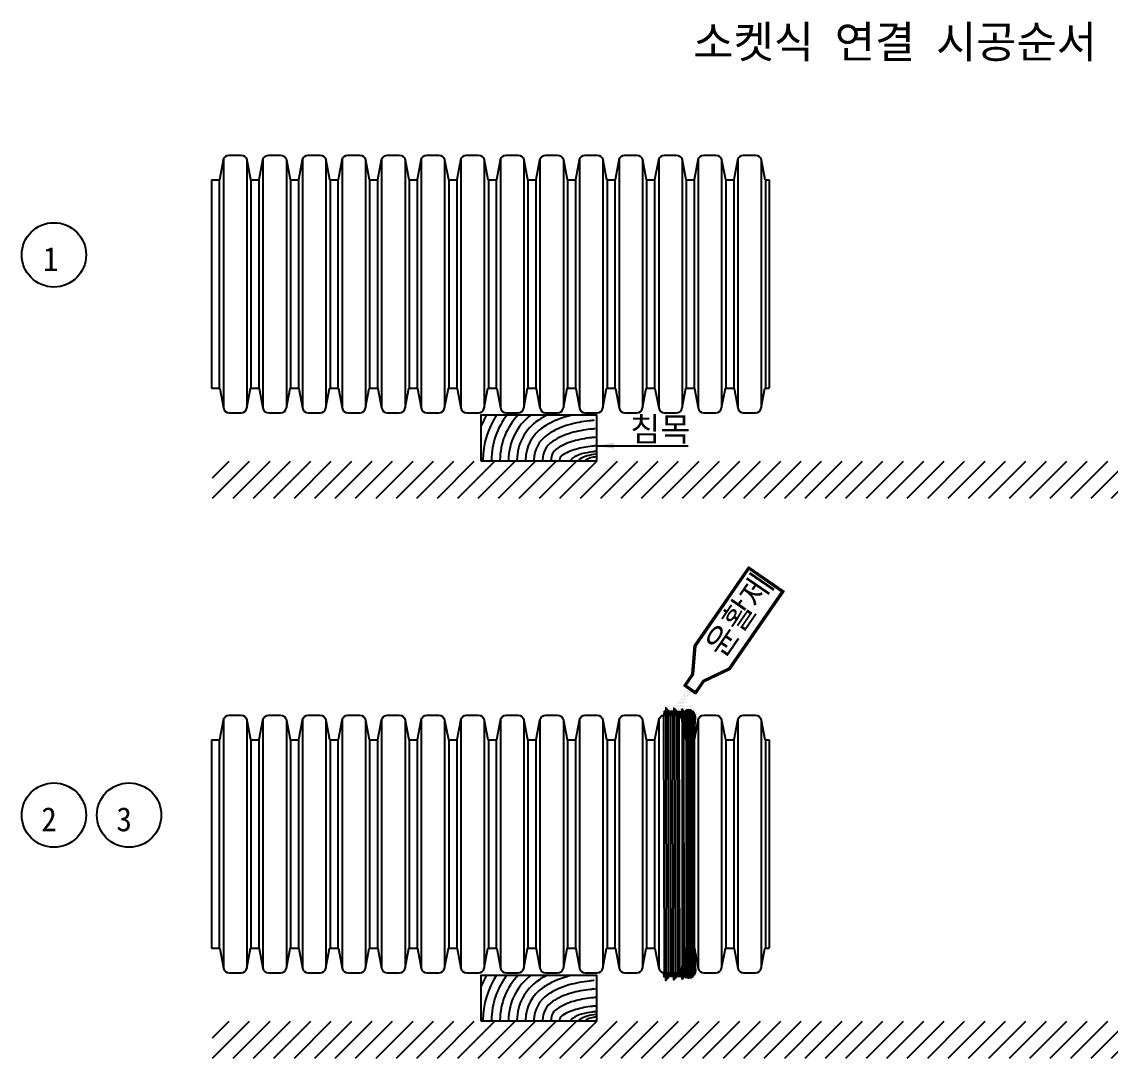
# Model space of a CAD drawing. Header units: inches. Extents: x 15 to 329, y 6 to 106.
# Drawn here: x 261.27 to 288.42, y 76.6 to 102.46 of the extents above; entities that cross this region are included whole.
import ezdxf

# ---------------------------------------------------------------- set-up
doc = ezdxf.new("R2010")
doc.units = ezdxf.units.IN
doc.header["$MEASUREMENT"] = 0
for name, color, linetype in [('ARHT', 8, 'Continuous'), ('CODN', 1, 'Continuous'), ('COMM', 7, 'Continuous'), ('TEXT', 3, 'Continuous')]:
    doc.layers.add(name, color=color, linetype=linetype)
doc.styles.add('돋움', font='DotumChe.TTF')

# ---------------------------------------------------------------- blocks, each defined once
blk = doc.blocks.new('*X5')
at = {"color": 0, "linetype": 'Continuous'}
for p, q in [((940.6, 571.55), (940.6, 572.41)), ((940.8, 571.55), (940.8, 572.41)), ((941, 571.55), (941, 573.16)), ((941.2, 571.55), (941.2, 572.93)), ((941.4, 571.55), (941.4, 572.71)), ((941.6, 571.55), (941.6, 572.48)), ((941.8, 571.55), (941.8, 572.45)), ((942, 571.55), (942, 572.44)), ((942.2, 571.55), (942.2, 572.42)), ((942.4, 571.55), (942.4, 572.41)), ((942.6, 571.55), (942.6, 572.4)), ((942.8, 571.55), (942.8, 573.03)), ((943, 571.55), (943, 572.84)), ((943.2, 571.55), (943.2, 572.65)), ((943.4, 571.55), (943.4, 572.46)), ((943.6, 571.55), (943.6, 572.39)), ((943.8, 571.54), (943.8, 572.38)), ((944, 571.47), (944, 572.37)), ((944.2, 571.33), (944.2, 572.36)), ((944.4, 571.01), (944.4, 572.34)), ((944.6, 570.14), (944.6, 572.94)), ((944.8, 569.26), (944.8, 572.62)), ((945, 568.36), (945, 572.33)), ((945.2, 567.43), (945.2, 572.4)), ((945.4, 566.5), (945.4, 572.56)), ((945.6, 565.96), (945.6, 572.66)), ((945.8, 565.96), (945.8, 572.71)), ((946, 565.96), (946, 572.73)), ((946.2, 565.96), (946.2, 572.72)), ((946.4, 565.96), (946.4, 572.67)), ((946.6, 565.96), (946.6, 572.67)), ((946.8, 565.96), (946.8, 572.56)), ((947, 565.96), (947, 572.42)), ((947.2, 566.19), (947.2, 572.23)), ((947.4, 568.23), (947.4, 571.94)), ((947.6, 570.99), (947.6, 571.28)), ((945.6, 518.79), (945.6, 565.95)), ((945.8, 518.79), (945.8, 565.95)), ((946, 518.79), (946, 565.95)), ((946.2, 518.79), (946.2, 565.95)), ((946.4, 518.79), (946.4, 565.95)), ((946.6, 518.79), (946.6, 565.95)), ((946.8, 518.79), (946.8, 565.95)), ((947, 518.79), (947, 565.95)), ((945.4, 512.18), (945.4, 518.24)), ((945.6, 512.08), (945.6, 518.79)), ((945.8, 512.03), (945.8, 518.79)), ((946, 512.01), (946, 518.79)), ((946.2, 512.02), (946.2, 518.79)), ((946.4, 512.07), (946.4, 518.79)), ((946.6, 512.08), (946.6, 518.79)), ((946.8, 512.18), (946.8, 518.79)), ((947, 512.32), (947, 518.79)), ((947.2, 512.51), (947.2, 518.55)), ((944.8, 512.12), (944.8, 515.48)), ((945, 512.41), (945, 516.38)), ((945.2, 512.34), (945.2, 517.31)), ((947.4, 512.8), (947.4, 516.51)), ((940.6, 512.33), (940.6, 513.19)), ((940.8, 512.33), (940.8, 513.19)), ((941, 511.58), (941, 513.19)), ((941.2, 511.81), (941.2, 513.19)), ((941.4, 512.03), (941.4, 513.19)), ((941.6, 512.26), (941.6, 513.19)), ((941.8, 512.29), (941.8, 513.19)), ((942, 512.3), (942, 513.19)), ((942.2, 512.32), (942.2, 513.19)), ((942.4, 512.33), (942.4, 513.19)), ((942.6, 512.34), (942.6, 513.19)), ((942.8, 511.71), (942.8, 513.19)), ((943, 511.9), (943, 513.19)), ((943.2, 512.09), (943.2, 513.19)), ((943.4, 512.28), (943.4, 513.19)), ((943.6, 512.35), (943.6, 513.19)), ((943.8, 512.36), (943.8, 513.2)), ((944, 512.37), (944, 513.27)), ((944.2, 512.39), (944.2, 513.41)), ((944.4, 512.4), (944.4, 513.73)), ((944.6, 511.81), (944.6, 514.6)), ((947.6, 513.46), (947.6, 513.75))]:
    blk.add_line(p, q, dxfattribs=at)
blk = doc.blocks.new('*X6')
at = {"color": 0, "linetype": 'Continuous'}
for p, q in [((847.96875, 530.3125), (847.96875, 530.3125)), ((848.125, 530), (848.125, 530)), ((848.4375, 530), (848.4375, 530)), ((846.5625, 527.5), (846.5625, 527.5)), ((846.71875, 527.8125), (846.71875, 527.8125)), ((846.875, 527.5), (846.875, 527.5)), ((847.03125, 527.8125), (847.03125, 527.8125)), ((847.1875, 528.125), (847.1875, 528.125)), ((847.1875, 527.5), (847.1875, 527.5)), ((847.34375, 528.4375), (847.34375, 528.4375)), ((847.34375, 527.8125), (847.34375, 527.8125)), ((847.5, 528.75), (847.5, 528.75)), ((847.5, 528.125), (847.5, 528.125)), ((847.5, 527.5), (847.5, 527.5)), ((847.65625, 529.0625), (847.65625, 529.0625)), ((847.65625, 528.4375), (847.65625, 528.4375)), ((847.65625, 527.8125), (847.65625, 527.8125)), ((847.8125, 529.375), (847.8125, 529.375)), ((847.8125, 528.75), (847.8125, 528.75)), ((847.8125, 528.125), (847.8125, 528.125)), ((847.8125, 527.5), (847.8125, 527.5)), ((847.96875, 529.6875), (847.96875, 529.6875)), ((847.96875, 529.0625), (847.96875, 529.0625)), ((847.96875, 528.4375), (847.96875, 528.4375)), ((847.96875, 527.8125), (847.96875, 527.8125)), ((848.125, 529.375), (848.125, 529.375)), ((848.125, 528.75), (848.125, 528.75)), ((848.125, 528.125), (848.125, 528.125)), ((848.28125, 529.6875), (848.28125, 529.6875)), ((848.28125, 529.0625), (848.28125, 529.0625)), ((848.28125, 528.4375), (848.28125, 528.4375)), ((848.4375, 529.375), (848.4375, 529.375)), ((848.4375, 528.75), (848.4375, 528.75)), ((848.59375, 529.6875), (848.59375, 529.6875)), ((848.59375, 529.0625), (848.59375, 529.0625)), ((848.75, 529.375), (848.75, 529.375)), ((848.75, 528.75), (848.75, 528.75)), ((848.90625, 529.6875), (848.90625, 529.6875)), ((848.90625, 529.0625), (848.90625, 529.0625)), ((849.0625, 529.375), (849.0625, 529.375)), ((849.375, 529.375), (849.375, 529.375)), ((842.96875, 525.9375), (842.96875, 525.9375)), ((843.125, 526.25), (843.125, 526.25)), ((843.125, 525.625), (843.125, 525.625)), ((843.28125, 526.5625), (843.28125, 526.5625)), ((843.4375, 526.25), (843.4375, 526.25)), ((843.59375, 526.5625), (843.59375, 526.5625)), ((843.75, 526.25), (843.75, 526.25)), ((843.90625, 526.5625), (843.90625, 526.5625)), ((843.90625, 525.9375), (843.90625, 525.9375)), ((844.0625, 526.25), (844.0625, 526.25)), ((844.0625, 525.625), (844.0625, 525.625)), ((844.21875, 525.9375), (844.21875, 525.9375)), ((844.375, 526.25), (844.375, 526.25)), ((844.375, 525.625), (844.375, 525.625)), ((844.53125, 525.9375), (844.53125, 525.9375)), ((844.6875, 526.25), (844.6875, 526.25)), ((844.6875, 525.625), (844.6875, 525.625)), ((844.84375, 525.9375), (844.84375, 525.9375)), ((845, 526.25), (845, 526.25)), ((845, 525.625), (845, 525.625)), ((845.15625, 525.9375), (845.15625, 525.9375)), ((845.3125, 526.25), (845.3125, 526.25)), ((845.46875, 525.9375), (845.46875, 525.9375)), ((845.625, 526.25), (845.625, 526.25)), ((845.625, 525.625), (845.625, 525.625)), ((845.78125, 526.5625), (845.78125, 526.5625)), ((845.78125, 525.9375), (845.78125, 525.9375)), ((845.9375, 526.875), (845.9375, 526.875)), ((845.9375, 526.25), (845.9375, 526.25)), ((845.9375, 525.625), (845.9375, 525.625)), ((846.09375, 526.5625), (846.09375, 526.5625)), ((846.09375, 525.9375), (846.09375, 525.9375)), ((846.09375, 525.3125), (846.09375, 525.3125)), ((846.25, 526.875), (846.25, 526.875)), ((846.25, 526.25), (846.25, 526.25)), ((846.25, 525.625), (846.25, 525.625)), ((846.40625, 527.1875), (846.40625, 527.1875)), ((846.40625, 526.5625), (846.40625, 526.5625)), ((846.40625, 525.9375), (846.40625, 525.9375)), ((846.40625, 525.3125), (846.40625, 525.3125)), ((846.5625, 526.875), (846.5625, 526.875)), ((846.5625, 526.25), (846.5625, 526.25)), ((846.5625, 525.625), (846.5625, 525.625)), ((846.71875, 527.1875), (846.71875, 527.1875)), ((846.71875, 526.5625), (846.71875, 526.5625)), ((846.71875, 525.9375), (846.71875, 525.9375)), ((846.71875, 525.3125), (846.71875, 525.3125)), ((846.875, 526.875), (846.875, 526.875)), ((846.875, 526.25), (846.875, 526.25)), ((846.875, 525.625), (846.875, 525.625)), ((847.03125, 527.1875), (847.03125, 527.1875)), ((847.03125, 526.5625), (847.03125, 526.5625)), ((847.03125, 525.9375), (847.03125, 525.9375)), ((847.03125, 525.3125), (847.03125, 525.3125)), ((847.1875, 526.875), (847.1875, 526.875)), ((847.1875, 526.25), (847.1875, 526.25)), ((847.34375, 527.1875), (847.34375, 527.1875)), ((847.34375, 526.5625), (847.34375, 526.5625)), ((847.34375, 525.9375), (847.34375, 525.9375)), ((847.5, 526.875), (847.5, 526.875)), ((847.5, 526.25), (847.5, 526.25)), ((847.5, 525.625), (847.5, 525.625)), ((847.65625, 527.1875), (847.65625, 527.1875)), ((847.65625, 525.9375), (847.65625, 525.9375)), ((847.8125, 526.25), (847.8125, 526.25)), ((847.8125, 525.625), (847.8125, 525.625)), ((847.96875, 525.9375), (847.96875, 525.9375)), ((848.125, 526.25), (848.125, 526.25)), ((848.125, 525.625), (848.125, 525.625)), ((848.28125, 525.9375), (848.28125, 525.9375)), ((848.4375, 526.25), (848.4375, 526.25)), ((848.4375, 525.625), (848.4375, 525.625)), ((848.59375, 525.9375), (848.59375, 525.9375)), ((848.75, 526.25), (848.75, 526.25)), ((848.75, 525.625), (848.75, 525.625)), ((848.90625, 525.9375), (848.90625, 525.9375)), ((849.0625, 526.25), (849.0625, 526.25)), ((849.0625, 525.625), (849.0625, 525.625)), ((849.21875, 525.9375), (849.21875, 525.9375)), ((849.375, 525.625), (849.375, 525.625)), ((849.53125, 525.9375), (849.53125, 525.9375)), ((849.6875, 525.625), (849.6875, 525.625)), ((849.84375, 525.3125), (849.84375, 525.3125)), ((850, 525.625), (850, 525.625)), ((850, 525), (850, 525)), ((850.15625, 525.3125), (850.15625, 525.3125)), ((850.3125, 525), (850.3125, 525)), ((850.15625, 524.6875), (850.15625, 524.6875)), ((850.3125, 524.375), (850.3125, 524.375)), ((850.46875, 524.6875), (850.46875, 524.6875)), ((850.46875, 524.0625), (850.46875, 524.0625)), ((850.625, 524.375), (850.625, 524.375)), ((850.625, 523.75), (850.625, 523.75)), ((850.78125, 524.6875), (850.78125, 524.6875)), ((850.78125, 524.0625), (850.78125, 524.0625))]:
    blk.add_line(p, q, dxfattribs=at)

msp = doc.modelspace()

# ---------------------------------------------------------------- hatches: boundary and pattern name
at = {"layer": 'ARHT', "linetype": 'Continuous'}
h = msp.add_hatch(dxfattribs=at)
h.set_pattern_fill('ANSI31', color=256, scale=2.882788, style=0)
h.set_pattern_definition([(45, (16.45747, 51.47026), (-0.25480487, 0.25480487), [])])
h.paths.add_polyline_path([(266.029, 90.576), (308.083, 90.576), (308.083, 91.498), (266.028, 91.498)])
h = msp.add_hatch(dxfattribs=at)
h.set_pattern_fill('ANSI31', color=256, scale=2.882788, style=0)
h.set_pattern_definition([(45, (16.45747, 37.4933), (-0.25480487, 0.25480487), [])])
h.paths.add_polyline_path([(266.029, 76.599), (308.083, 76.599), (308.083, 77.521), (266.028, 77.521)])

# ---------------------------------------------------------------- linework, layer by layer
for p, q in [((266.3, 99.015), (266.3, 92.824)), ((266.885, 99.015), (266.885, 92.824)), ((267.287, 99.015), (267.287, 92.824)), ((267.872, 99.015), (267.872, 92.824)), ((268.274, 99.015), (268.274, 92.824)), ((268.859, 99.015), (268.859, 92.824)), ((269.261, 99.015), (269.261, 92.824)), ((269.846, 99.015), (269.846, 92.824)), ((270.248, 99.015), (270.248, 92.824)), ((270.833, 99.015), (270.833, 92.824)), ((271.235, 99.015), (271.235, 92.824)), ((271.82, 99.015), (271.82, 92.824)), ((272.223, 99.015), (272.223, 92.824)), ((272.807, 99.015), (272.807, 92.824)), ((273.21, 99.015), (273.21, 92.824)), ((273.794, 99.015), (273.794, 92.824)), ((274.197, 99.015), (274.197, 92.824)), ((274.781, 99.015), (274.781, 92.824)), ((275.184, 99.015), (275.184, 92.824)), ((275.768, 99.015), (275.768, 92.824)), ((276.171, 99.015), (276.171, 92.824)), ((276.755, 99.015), (276.755, 92.824)), ((277.158, 99.015), (277.158, 92.824)), ((277.742, 99.015), (277.742, 92.824)), ((278.145, 99.015), (278.145, 92.824)), ((278.729, 99.015), (278.729, 92.824)), ((279.132, 99.015), (279.132, 92.824)), ((279.716, 99.015), (279.716, 92.824)), ((266.001, 98.517), (266.001, 93.321)), ((266.198, 98.517), (266.198, 93.321)), ((266.988, 98.517), (266.988, 93.321)), ((267.185, 98.517), (267.185, 93.321)), ((267.975, 98.517), (267.975, 93.321)), ((268.172, 98.517), (268.172, 93.321)), ((268.962, 98.517), (268.962, 93.321)), ((269.159, 98.517), (269.159, 93.321)), ((269.949, 98.517), (269.949, 93.321)), ((270.146, 98.517), (270.146, 93.321)), ((270.936, 98.517), (270.936, 93.321)), ((271.133, 98.517), (271.133, 93.321)), ((271.923, 98.517), (271.923, 93.321)), ((272.12, 98.517), (272.12, 93.321)), ((272.91, 98.517), (272.91, 93.321)), ((273.107, 98.517), (273.107, 93.321)), ((273.897, 98.517), (273.897, 93.321)), ((274.094, 98.517), (274.094, 93.321)), ((274.884, 98.517), (274.884, 93.321)), ((275.081, 98.517), (275.081, 93.321)), ((275.871, 98.517), (275.871, 93.321)), ((276.068, 98.517), (276.068, 93.321)), ((276.858, 98.517), (276.858, 93.321)), ((277.055, 98.517), (277.055, 93.321)), ((277.845, 98.517), (277.845, 93.321)), ((278.042, 98.517), (278.042, 93.321)), ((278.832, 98.517), (278.832, 93.321)), ((279.029, 98.517), (279.029, 93.321)), ((279.819, 98.517), (279.819, 93.321)), ((279.917, 98.517), (279.917, 93.321)), ((266.3, 85.038), (266.3, 78.847)), ((266.885, 85.038), (266.885, 78.847)), ((267.287, 85.038), (267.287, 78.847)), ((267.872, 85.038), (267.872, 78.847)), ((268.274, 85.038), (268.274, 78.847)), ((268.859, 85.038), (268.859, 78.847)), ((269.261, 85.038), (269.261, 78.847)), ((269.846, 85.038), (269.846, 78.847)), ((270.248, 85.038), (270.248, 78.847)), ((270.833, 85.038), (270.833, 78.847)), ((271.235, 85.038), (271.235, 78.847)), ((271.82, 85.038), (271.82, 78.847)), ((272.223, 85.038), (272.223, 78.847)), ((272.807, 85.038), (272.807, 78.847)), ((273.21, 85.038), (273.21, 78.847)), ((273.794, 85.038), (273.794, 78.847)), ((274.197, 85.038), (274.197, 78.847)), ((274.781, 85.038), (274.781, 78.847)), ((275.184, 85.038), (275.184, 78.847)), ((275.768, 85.038), (275.768, 78.847)), ((276.171, 85.038), (276.171, 78.847)), ((276.755, 85.038), (276.755, 78.847)), ((277.158, 85.038), (277.158, 78.847)), ((277.742, 85.038), (277.742, 78.847)), ((278.145, 85.038), (278.145, 78.847)), ((278.729, 85.038), (278.729, 78.847)), ((279.132, 85.038), (279.132, 78.847)), ((279.716, 85.038), (279.716, 78.847)), ((266.001, 84.541), (266.001, 79.344)), ((266.198, 84.541), (266.198, 79.344)), ((266.988, 84.541), (266.988, 79.344)), ((267.185, 84.541), (267.185, 79.344)), ((267.975, 84.541), (267.975, 79.344)), ((268.172, 84.541), (268.172, 79.344)), ((268.962, 84.541), (268.962, 79.344)), ((269.159, 84.541), (269.159, 79.344)), ((269.949, 84.541), (269.949, 79.344)), ((270.146, 84.541), (270.146, 79.344)), ((270.936, 84.541), (270.936, 79.344)), ((271.133, 84.541), (271.133, 79.344)), ((271.923, 84.541), (271.923, 79.344)), ((272.12, 84.541), (272.12, 79.344)), ((272.91, 84.541), (272.91, 79.344)), ((273.107, 84.541), (273.107, 79.344)), ((273.897, 84.541), (273.897, 79.344)), ((274.094, 84.541), (274.094, 79.344)), ((274.884, 84.541), (274.884, 79.344)), ((275.081, 84.541), (275.081, 79.344)), ((275.871, 84.541), (275.871, 79.344)), ((276.068, 84.541), (276.068, 79.344)), ((276.858, 84.541), (276.858, 79.344)), ((277.055, 84.541), (277.055, 79.344)), ((277.845, 84.541), (277.845, 79.344)), ((278.042, 84.541), (278.042, 79.344)), ((278.832, 84.541), (278.832, 79.344)), ((279.029, 84.541), (279.029, 79.344)), ((279.819, 84.541), (279.819, 79.344)), ((279.917, 84.541), (279.917, 79.344))]:
    msp.add_line(p, q, dxfattribs=at)
for points in [[(272.866, 92.65, 0.033979), (272.731, 92.375, 0.04549)], [(273.115, 92.65, 0.14718), (272.776, 91.523, 0.002965), (272.776, 91.498, 0.04549)], [(273.376, 92.65, 0.167364), (272.988, 91.523, 0.003309), (272.988, 91.498, 0.04549)], [(273.657, 92.65, 0.195012), (273.2, 91.523, 0.003743), (273.2, 91.498, 0.04549)], [(273.977, 92.65, 0.236693), (273.412, 91.523, 0.004307), (273.413, 91.498, 0.04549)], [(274.385, 92.65, 0.02903), (274.158, 92.518, 0.251341), (273.624, 91.523, 0.005072), (273.625, 91.498, 0.04549)], [(275.027, 92.65, 0.011856), (274.864, 92.609, 0.07957), (274.276, 92.341, 0.251341), (273.836, 91.523, 0.006167), (273.837, 91.498, 0.04549)], [(275.552, 92.515, 0.005567), (275.426, 92.502, 0.038736), (274.921, 92.405, 0.07957), (274.393, 92.164, 0.251341), (274.048, 91.523, 0.007866), (274.049, 91.498, 0.04549)], [(275.571, 92.304, 0.005567), (275.45, 92.291, 0.038736), (274.977, 92.2, 0.07957), (274.51, 91.988, 0.251341), (274.261, 91.523, 0.010856), (274.261, 91.498, 0.04549)], [(275.59, 92.093, 0.005567), (275.474, 92.081, 0.038736), (275.033, 91.996, 0.07957), (274.627, 91.811, 0.251341), (274.473, 91.523, 0.017519), (274.473, 91.498, 0.04549)], [(275.61, 91.882, 0.005567), (275.498, 91.87, 0.038736), (275.089, 91.791, 0.07957), (274.745, 91.634, 0.251341), (274.685, 91.523, 0.04549), (274.687, 91.498, 0.07957)], [(275.61, 91.738, 0.007522), (275.509, 91.728, 0.038736), (275.237, 91.675, 0.07957), (275.007, 91.571, 0.24465), (274.967, 91.498, 0.251341)], [(275.61, 91.67, 0.001556), (275.593, 91.668, 0.038736), (275.375, 91.626, 0.07957), (275.191, 91.543, 0.194629), (275.161, 91.498, 0.251341)], [(275.61, 91.606, 0.002242), (275.595, 91.604, 0.038736), (275.458, 91.578, 0.07957), (275.343, 91.525, 0.191113), (275.325, 91.498, 0.251341)], [(272.866, 78.673, 0.033979), (272.731, 78.398, 0.04549)], [(273.115, 78.673, 0.14718), (272.776, 77.546, 0.002965), (272.776, 77.521, 0.04549)], [(273.376, 78.673, 0.167364), (272.988, 77.546, 0.003309), (272.988, 77.521, 0.04549)], [(273.657, 78.673, 0.195012), (273.2, 77.546, 0.003743), (273.2, 77.521, 0.04549)], [(273.977, 78.673, 0.236693), (273.412, 77.546, 0.004307), (273.413, 77.521, 0.04549)], [(274.385, 78.673, 0.02903), (274.158, 78.541, 0.251341), (273.624, 77.546, 0.005072), (273.625, 77.521, 0.04549)], [(275.027, 78.673, 0.011856), (274.864, 78.632, 0.07957), (274.276, 78.364, 0.251341), (273.836, 77.546, 0.006167), (273.837, 77.521, 0.04549)], [(275.552, 78.538, 0.005567), (275.426, 78.525, 0.038736), (274.921, 78.428, 0.07957), (274.393, 78.187, 0.251341), (274.048, 77.546, 0.007866), (274.049, 77.521, 0.04549)], [(275.571, 78.327, 0.005567), (275.45, 78.315, 0.038736), (274.977, 78.223, 0.07957), (274.51, 78.011, 0.251341), (274.261, 77.546, 0.010856), (274.261, 77.521, 0.04549)], [(275.59, 78.116, 0.005567), (275.474, 78.104, 0.038736), (275.033, 78.019, 0.07957), (274.627, 77.834, 0.251341), (274.473, 77.546, 0.017519), (274.473, 77.521, 0.04549)], [(275.61, 77.905, 0.005567), (275.498, 77.893, 0.038736), (275.089, 77.814, 0.07957), (274.745, 77.657, 0.251341), (274.685, 77.546, 0.04549), (274.687, 77.521, 0.07957)], [(275.61, 77.761, 0.007522), (275.509, 77.751, 0.038736), (275.237, 77.698, 0.07957), (275.007, 77.594, 0.24465), (274.967, 77.521, 0.251341)], [(275.61, 77.693, 0.001556), (275.593, 77.691, 0.038736), (275.375, 77.649, 0.07957), (275.191, 77.566, 0.194629), (275.161, 77.521, 0.251341)], [(275.61, 77.629, 0.002242), (275.595, 77.627, 0.038736), (275.458, 77.601, 0.07957), (275.343, 77.548, 0.191113), (275.325, 77.521, 0.251341)]]:
    msp.add_lwpolyline(points, format="xyb", dxfattribs=at)
for points in [[(277.302, 78.727), (277.288, 85.157)], [(277.357, 78.727), (277.343, 85.157)], [(277.412, 78.728), (277.398, 85.157)], [(277.467, 78.728), (277.453, 85.158)], [(277.467, 78.728), (277.453, 85.158)], [(277.522, 78.728), (277.508, 85.158)], [(277.577, 78.728), (277.563, 85.158)], [(277.632, 78.728), (277.618, 85.158)], [(277.687, 78.743), (277.673, 85.158)], [(277.796, 79.124), (277.784, 84.819)]]:
    msp.add_lwpolyline(points, dxfattribs=at)
at = {"layer": 'CODN', "linetype": 'Continuous'}
msp.add_line((275.61, 91.88), (277.896, 91.88), dxfattribs=at)
at = {"layer": 'CODN'}
for centre in [(262.074, 96.643), (262.074, 82.666), (263.948, 82.666)]:
    msp.add_circle(centre, 0.803, dxfattribs=at)
at = {"layer": 'CODN', "linetype": 'Continuous'}
msp.add_solid([(276.042, 91.808), (276.042, 91.952), (275.61, 91.88)], dxfattribs=at)
at = {"layer": 'COMM'}
for points in [[(266.001, 98.517), (266.099, 98.517), (266.198, 98.517, 0.360911), (266.209, 98.527), (266.3, 99.015, -0.360911), (266.444, 99.134), (266.741, 99.134, -0.360911), (266.885, 99.015), (266.976, 98.527, 0.360911), (266.988, 98.517), (267.086, 98.517), (267.185, 98.517, 0.360911), (267.196, 98.527), (267.287, 99.015, -0.360911), (267.431, 99.134), (267.728, 99.134, -0.360911), (267.872, 99.015), (267.963, 98.527, 0.360911), (267.975, 98.517), (268.073, 98.517), (268.172, 98.517, 0.360911), (268.183, 98.527), (268.274, 99.015, -0.360911), (268.418, 99.134), (268.715, 99.134, -0.360911), (268.859, 99.015), (268.951, 98.527, 0.360911), (268.962, 98.517), (269.06, 98.517), (269.159, 98.517, 0.360911), (269.17, 98.527), (269.261, 99.015, -0.360911), (269.405, 99.134), (269.702, 99.134, -0.360911), (269.846, 99.015), (269.938, 98.527, 0.360911), (269.949, 98.517), (270.047, 98.517), (270.146, 98.517, 0.360911), (270.157, 98.527), (270.248, 99.015, -0.360911), (270.392, 99.134), (270.689, 99.134, -0.360911), (270.833, 99.015), (270.925, 98.527, 0.360911), (270.936, 98.517), (271.034, 98.517), (271.133, 98.517, 0.360911), (271.144, 98.527), (271.235, 99.015, -0.360911), (271.379, 99.134), (271.676, 99.134, -0.360911), (271.82, 99.015), (271.912, 98.527, 0.360911), (271.923, 98.517), (272.021, 98.517), (272.12, 98.517, 0.360911), (272.131, 98.527), (272.223, 99.015, -0.360911), (272.367, 99.134), (272.663, 99.134, -0.360911), (272.807, 99.015), (272.899, 98.527, 0.360911), (272.91, 98.517), (273.008, 98.517), (273.107, 98.517, 0.360911), (273.118, 98.527), (273.21, 99.015, -0.360911), (273.354, 99.134), (273.65, 99.134, -0.360911), (273.794, 99.015), (273.886, 98.527, 0.360911), (273.897, 98.517), (273.995, 98.517), (274.094, 98.517, 0.360911), (274.105, 98.527), (274.197, 99.015, -0.360911), (274.341, 99.134), (274.637, 99.134, -0.360911), (274.781, 99.015), (274.873, 98.527, 0.360911), (274.884, 98.517), (274.982, 98.517), (275.081, 98.517, 0.360911), (275.092, 98.527), (275.184, 99.015, -0.360911), (275.328, 99.134), (275.624, 99.134, -0.360911), (275.768, 99.015), (275.86, 98.527, 0.360911), (275.871, 98.517), (275.969, 98.517), (276.068, 98.517, 0.360911), (276.079, 98.527), (276.171, 99.015, -0.360911), (276.315, 99.134), (276.611, 99.134, -0.360911), (276.755, 99.015), (276.847, 98.527, 0.360911), (276.858, 98.517), (276.956, 98.517), (277.055, 98.517, 0.360911), (277.066, 98.527), (277.158, 99.015, -0.360911), (277.302, 99.134), (277.598, 99.134, -0.360911), (277.742, 99.015), (277.834, 98.527, 0.360911), (277.845, 98.517), (277.943, 98.517), (278.042, 98.517, 0.360911), (278.053, 98.527), (278.145, 99.015, -0.360911), (278.289, 99.134), (278.585, 99.134, -0.360911), (278.729, 99.015), (278.821, 98.527, 0.360911), (278.832, 98.517), (278.93, 98.517), (279.029, 98.517, 0.360911), (279.04, 98.527), (279.132, 99.015, -0.360911), (279.276, 99.134), (279.572, 99.134, -0.360911), (279.716, 99.015), (279.808, 98.527, 0.360911), (279.819, 98.517), (279.917, 98.517)], [(266.001, 93.321), (266.099, 93.321), (266.198, 93.321, -0.360911), (266.209, 93.312), (266.3, 92.824, 0.360911), (266.444, 92.704), (266.741, 92.704, 0.360911), (266.885, 92.824), (266.976, 93.312, -0.360911), (266.988, 93.321), (267.086, 93.321), (267.185, 93.321, -0.360911), (267.196, 93.312), (267.287, 92.824, 0.360911), (267.431, 92.704), (267.728, 92.704, 0.360911), (267.872, 92.824), (267.963, 93.312, -0.360911), (267.975, 93.321), (268.073, 93.321), (268.172, 93.321, -0.360911), (268.183, 93.312), (268.274, 92.824, 0.360911), (268.418, 92.704), (268.715, 92.704, 0.360911), (268.859, 92.824), (268.951, 93.312, -0.360911), (268.962, 93.321), (269.06, 93.321), (269.159, 93.321, -0.360911), (269.17, 93.312), (269.261, 92.824, 0.360911), (269.405, 92.704), (269.702, 92.704, 0.360911), (269.846, 92.824), (269.938, 93.312, -0.360911), (269.949, 93.321), (270.047, 93.321), (270.146, 93.321, -0.360911), (270.157, 93.312), (270.248, 92.824, 0.360911), (270.392, 92.704), (270.689, 92.704, 0.360911), (270.833, 92.824), (270.925, 93.312, -0.360911), (270.936, 93.321), (271.034, 93.321), (271.133, 93.321, -0.360911), (271.144, 93.312), (271.235, 92.824, 0.360911), (271.379, 92.704), (271.676, 92.704, 0.360911), (271.82, 92.824), (271.912, 93.312, -0.360911), (271.923, 93.321), (272.021, 93.321), (272.12, 93.321, -0.360911), (272.131, 93.312), (272.223, 92.824, 0.360911), (272.367, 92.704), (272.663, 92.704, 0.360911), (272.807, 92.824), (272.899, 93.312, -0.360911), (272.91, 93.321), (273.008, 93.321), (273.107, 93.321, -0.360911), (273.118, 93.312), (273.21, 92.824, 0.360911), (273.354, 92.704), (273.65, 92.704, 0.360911), (273.794, 92.824), (273.886, 93.312, -0.360911), (273.897, 93.321), (273.995, 93.321), (274.094, 93.321, -0.360911), (274.105, 93.312), (274.197, 92.824, 0.360911), (274.341, 92.704), (274.637, 92.704, 0.360911), (274.781, 92.824), (274.873, 93.312, -0.360911), (274.884, 93.321), (274.982, 93.321), (275.081, 93.321, -0.360911), (275.092, 93.312), (275.184, 92.824, 0.360911), (275.328, 92.704), (275.624, 92.704, 0.360911), (275.768, 92.824), (275.86, 93.312, -0.360911), (275.871, 93.321), (275.969, 93.321), (276.068, 93.321, -0.360911), (276.079, 93.312), (276.171, 92.824, 0.360911), (276.315, 92.704), (276.611, 92.704, 0.360911), (276.755, 92.824), (276.847, 93.312, -0.360911), (276.858, 93.321), (276.956, 93.321), (277.055, 93.321, -0.360911), (277.066, 93.312), (277.158, 92.824, 0.360911), (277.302, 92.704), (277.598, 92.704, 0.360911), (277.742, 92.824), (277.834, 93.312, -0.360911), (277.845, 93.321), (277.943, 93.321), (278.042, 93.321, -0.360911), (278.053, 93.312), (278.145, 92.824, 0.360911), (278.289, 92.704), (278.585, 92.704, 0.360911), (278.729, 92.824), (278.821, 93.312, -0.360911), (278.832, 93.321), (278.93, 93.321), (279.029, 93.321, -0.360911), (279.04, 93.312), (279.132, 92.824, 0.360911), (279.276, 92.704), (279.572, 92.704, 0.360911), (279.716, 92.824), (279.808, 93.312, -0.360911), (279.819, 93.321), (279.917, 93.321)], [(277.615, 85.157), (277.63, 85.156, -0.388398), (277.724, 85.087), (277.778, 84.847), (277.842, 84.55, 0.360911), (277.853, 84.54), (278.016, 84.54), (278.028, 84.55), (278.06, 84.878), (278.074, 85.102, 0.314516), (277.963, 85.28), (277.941, 85.28, 0.311097), (277.802, 85.243), (277.785, 85.243), (277.741, 85.312), (277.74, 85.243), (277.618, 85.25), (277.534, 85.331), (277.536, 85.25), (277.415, 85.257), (277.339, 85.343), (277.336, 85.252), (277.291, 85.252), (277.288, 85.157), (277.615, 85.157, -0.026296), (277.63, 85.156)], [(266.001, 84.541), (266.099, 84.541), (266.198, 84.541, 0.360911), (266.209, 84.55), (266.3, 85.038, -0.360911), (266.444, 85.157), (266.741, 85.157, -0.360911), (266.885, 85.038), (266.976, 84.55, 0.360911), (266.988, 84.541), (267.086, 84.541), (267.185, 84.541, 0.360911), (267.196, 84.55), (267.287, 85.038, -0.360911), (267.431, 85.157), (267.728, 85.157, -0.360911), (267.872, 85.038), (267.963, 84.55, 0.360911), (267.975, 84.541), (268.073, 84.541), (268.172, 84.541, 0.360911), (268.183, 84.55), (268.274, 85.038, -0.360911), (268.418, 85.157), (268.715, 85.157, -0.360911), (268.859, 85.038), (268.951, 84.55, 0.360911), (268.962, 84.541), (269.06, 84.541), (269.159, 84.541, 0.360911), (269.17, 84.55), (269.261, 85.038, -0.360911), (269.405, 85.157), (269.702, 85.157, -0.360911), (269.846, 85.038), (269.938, 84.55, 0.360911), (269.949, 84.541), (270.047, 84.541), (270.146, 84.541, 0.360911), (270.157, 84.55), (270.248, 85.038, -0.360911), (270.392, 85.157), (270.689, 85.157, -0.360911), (270.833, 85.038), (270.925, 84.55, 0.360911), (270.936, 84.541), (271.034, 84.541), (271.133, 84.541, 0.360911), (271.144, 84.55), (271.235, 85.038, -0.360911), (271.379, 85.157), (271.676, 85.157, -0.360911), (271.82, 85.038), (271.912, 84.55, 0.360911), (271.923, 84.541), (272.021, 84.541), (272.12, 84.541, 0.360911), (272.131, 84.55), (272.223, 85.038, -0.360911), (272.367, 85.157), (272.663, 85.157, -0.360911), (272.807, 85.038), (272.899, 84.55, 0.360911), (272.91, 84.541), (273.008, 84.541), (273.107, 84.541, 0.360911), (273.118, 84.55), (273.21, 85.038, -0.360911), (273.354, 85.157), (273.65, 85.157, -0.360911), (273.794, 85.038), (273.886, 84.55, 0.360911), (273.897, 84.541), (273.995, 84.541), (274.094, 84.541, 0.360911), (274.105, 84.55), (274.197, 85.038, -0.360911), (274.341, 85.157), (274.637, 85.157, -0.360911), (274.781, 85.038), (274.873, 84.55, 0.360911), (274.884, 84.541), (274.982, 84.541), (275.081, 84.541, 0.360911), (275.092, 84.55), (275.184, 85.038, -0.360911), (275.328, 85.157), (275.624, 85.157, -0.360911), (275.768, 85.038), (275.86, 84.55, 0.360911), (275.871, 84.541), (275.969, 84.541), (276.068, 84.541, 0.360911), (276.079, 84.55), (276.171, 85.038, -0.360911), (276.315, 85.157), (276.611, 85.157, -0.360911), (276.755, 85.038), (276.847, 84.55, 0.360911), (276.858, 84.541), (276.956, 84.541), (277.055, 84.541, 0.360911), (277.066, 84.55), (277.158, 85.038, -0.360911), (277.302, 85.157), (277.598, 85.157, -0.360911), (277.742, 85.038), (277.834, 84.55, 0.360911), (277.845, 84.541), (277.943, 84.541), (278.042, 84.541, 0.360911), (278.053, 84.55), (278.145, 85.038, -0.360911), (278.289, 85.157), (278.585, 85.157, -0.360911), (278.729, 85.038), (278.821, 84.55, 0.360911), (278.832, 84.541), (278.93, 84.541), (279.029, 84.541, 0.360911), (279.04, 84.55), (279.132, 85.038, -0.360911), (279.276, 85.157), (279.572, 85.157, -0.360911), (279.716, 85.038), (279.808, 84.55, 0.360911), (279.819, 84.541), (279.917, 84.541)], [(266.001, 79.344), (266.099, 79.344), (266.198, 79.344, -0.360911), (266.209, 79.335), (266.3, 78.847, 0.360911), (266.444, 78.727), (266.741, 78.727, 0.360911), (266.885, 78.847), (266.976, 79.335, -0.360911), (266.988, 79.344), (267.086, 79.344), (267.185, 79.344, -0.360911), (267.196, 79.335), (267.287, 78.847, 0.360911), (267.431, 78.727), (267.728, 78.727, 0.360911), (267.872, 78.847), (267.963, 79.335, -0.360911), (267.975, 79.344), (268.073, 79.344), (268.172, 79.344, -0.360911), (268.183, 79.335), (268.274, 78.847, 0.360911), (268.418, 78.727), (268.715, 78.727, 0.360911), (268.859, 78.847), (268.951, 79.335, -0.360911), (268.962, 79.344), (269.06, 79.344), (269.159, 79.344, -0.360911), (269.17, 79.335), (269.261, 78.847, 0.360911), (269.405, 78.727), (269.702, 78.727, 0.360911), (269.846, 78.847), (269.938, 79.335, -0.360911), (269.949, 79.344), (270.047, 79.344), (270.146, 79.344, -0.360911), (270.157, 79.335), (270.248, 78.847, 0.360911), (270.392, 78.727), (270.689, 78.727, 0.360911), (270.833, 78.847), (270.925, 79.335, -0.360911), (270.936, 79.344), (271.034, 79.344), (271.133, 79.344, -0.360911), (271.144, 79.335), (271.235, 78.847, 0.360911), (271.379, 78.727), (271.676, 78.727, 0.360911), (271.82, 78.847), (271.912, 79.335, -0.360911), (271.923, 79.344), (272.021, 79.344), (272.12, 79.344, -0.360911), (272.131, 79.335), (272.223, 78.847, 0.360911), (272.367, 78.727), (272.663, 78.727, 0.360911), (272.807, 78.847), (272.899, 79.335, -0.360911), (272.91, 79.344), (273.008, 79.344), (273.107, 79.344, -0.360911), (273.118, 79.335), (273.21, 78.847, 0.360911), (273.354, 78.727), (273.65, 78.727, 0.360911), (273.794, 78.847), (273.886, 79.335, -0.360911), (273.897, 79.344), (273.995, 79.344), (274.094, 79.344, -0.360911), (274.105, 79.335), (274.197, 78.847, 0.360911), (274.341, 78.727), (274.637, 78.727, 0.360911), (274.781, 78.847), (274.873, 79.335, -0.360911), (274.884, 79.344), (274.982, 79.344), (275.081, 79.344, -0.360911), (275.092, 79.335), (275.184, 78.847, 0.360911), (275.328, 78.727), (275.624, 78.727, 0.360911), (275.768, 78.847), (275.86, 79.335, -0.360911), (275.871, 79.344), (275.969, 79.344), (276.068, 79.344, -0.360911), (276.079, 79.335), (276.171, 78.847, 0.360911), (276.315, 78.727), (276.611, 78.727, 0.360911), (276.755, 78.847), (276.847, 79.335, -0.360911), (276.858, 79.344), (276.956, 79.344), (277.055, 79.344, -0.360911), (277.066, 79.335), (277.158, 78.847, 0.360911), (277.302, 78.727), (277.598, 78.727, 0.360911), (277.742, 78.847), (277.834, 79.335, -0.360911), (277.845, 79.344), (277.943, 79.344), (278.042, 79.344, -0.360911), (278.053, 79.335), (278.145, 78.847, 0.360911), (278.289, 78.727), (278.585, 78.727, 0.360911), (278.729, 78.847), (278.821, 79.335, -0.360911), (278.832, 79.344), (278.93, 79.344), (279.029, 79.344, -0.360911), (279.04, 79.335), (279.132, 78.847, 0.360911), (279.276, 78.727), (279.572, 78.727, 0.360911), (279.716, 78.847), (279.808, 79.335, -0.360911), (279.819, 79.344), (279.917, 79.344)], [(277.615, 78.728), (277.63, 78.728, 0.388398), (277.724, 78.798), (277.778, 79.038), (277.842, 79.335, -0.360911), (277.853, 79.344), (278.016, 79.344), (278.028, 79.335), (278.06, 79.006), (278.074, 78.783, -0.314516), (277.963, 78.605), (277.941, 78.605, -0.311097), (277.802, 78.642), (277.785, 78.642), (277.741, 78.573), (277.74, 78.642), (277.618, 78.635), (277.534, 78.554), (277.536, 78.635), (277.415, 78.628), (277.339, 78.542), (277.336, 78.633), (277.291, 78.633), (277.288, 78.728), (277.615, 78.728, 0.026296), (277.63, 78.728)]]:
    msp.add_lwpolyline(points, format="xyb", dxfattribs=at)
for points in [[(272.731, 91.498), (272.731, 92.65), (275.61, 92.65), (275.61, 91.498)], [(278.084, 85.694), (277.79, 85.896), (277.993, 86.19), (278.05, 86.902), (279.395, 88.854), (280.277, 88.246), (278.931, 86.294), (278.287, 85.988)], [(278.076, 85.74), (277.836, 85.905), (278.025, 86.179), (278.082, 86.89), (279.403, 88.808), (280.231, 88.238), (278.909, 86.32), (278.264, 86.014)], [(272.731, 77.521), (272.731, 78.673), (275.61, 78.673), (275.61, 77.521)]]:
    msp.add_lwpolyline(points, close=True, dxfattribs=at)

# ---------------------------------------------------------------- block references
at = {"layer": 'ARHT', "linetype": 'Continuous', "xscale": 0.1101587104798282, "yscale": 0.1101587104798282, "zscale": 0.1101587104798282}
for name, p in [('*X6', (184.42, 27.4)), ('*X5', (173.687, 22.196))]:
    msp.add_blockref(name, p, dxfattribs=at)

# ---------------------------------------------------------------- texts
at = {"layer": 'TEXT', "style": '돋움'}
for s, height, p in [('소켓식 연결 시공순서', 0.8, (278.022, 101.556)), ('1', 0.6, (261.801, 96.238)), ('침목', 0.6, (276.447, 91.993)), ('2', 0.6, (261.758, 82.262)), ('3', 0.6, (263.632, 82.262))]:
    msp.add_text(s, height=height, dxfattribs=at).set_placement(p)
msp.add_text('윤활제', height=0.6, rotation=55.5637, dxfattribs=at).set_placement((278.77, 86.555))

doc.saveas('drawing.dxf')
